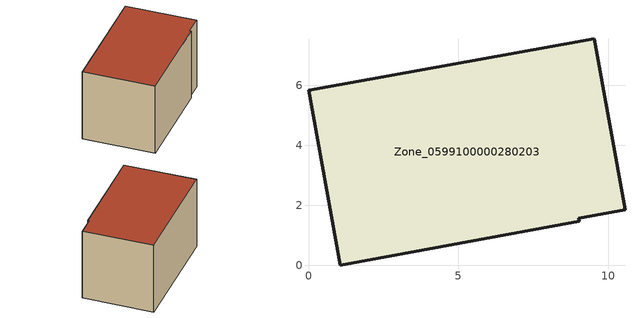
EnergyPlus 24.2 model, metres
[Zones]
Zone_0599100000280203
 floor ground (C_G): 0,5.83 9.53,7.55 10.56,1.84 9.02,1.57 9.04,1.46 1.06,0 z0
 wall outside (C_F): 1.06,0 9.04,1.46 9.02,1.57 10.56,1.84 9.53,7.55 0,5.83 1.06,0 z0:6.11
 roof outside (C_R): 9.53,7.55 0,5.83 1.06,0 9.04,1.46 9.02,1.57 10.56,1.84 z6.11
[BUILDING]
Pand.0599100000280203: North Axis=0; Terrain=City; Loads Convergence Tolerance Value=0.04; Temperature Convergence Tolerance Value=0.4; Solar Distribution=FullExterior; Maximum Number of Warmup Days=25; Minimum Number of Warmup Days=1
[Site:Location]
Rotterdam.The.Hague.AP_ZH_NLD Design_Conditions: Latitude=51.96; Longitude=4.45; Time Zone=1; Elevation=-4.5
[SITE:GROUNDTEMPERATURE:BUILDINGSURFACE]
18, 18, 18, 18, 18, 18, 18, 18, 18, 18, 18, 18
[MATERIAL] Thermal Absorptance=0.9; Solar Absorptance=0.7; Visible Absorptance=0.7
Name | Roughness | Thickness | Conductivity | Density | Specific Heat
G.D.1965 | MediumSmooth | 0.15 | 1 | 540 | 1210
F.D.1965 | Rough | 0.3 | 0.857143 | 1920 | 840
R.D.1965 | MediumRough | 0.2 | 0.08 | 1500 | 1000
[CONSTRUCTION]
C_G: G.D.1965
C_F: F.D.1965
C_R: R.D.1965
[ZONE]
Zone_0599100000280203: Type=1; Multiplier=1; Ceiling Height=Autocalculate; Volume=Autocalculate; Floor Area=autocalculate; Part of Total Floor Area=Yes
[ZONEINFILTRATION:DESIGNFLOWRATE]
Infil_Zone_0599100000280203: Zone or ZoneList or Space or SpaceList=Zone_0599100000280203; Schedule=AlwaysOn; Design Flow Rate Calculation Method=Flow/Area; Flow Rate per Floor Area=0.0042; Constant Term Coefficient=1; Temperature Term Coefficient=0; Velocity Term Coefficient=0; Velocity Squared Term Coefficient=0
[HVACTEMPLATE:ZONE:IDEALLOADSAIRSYSTEM]
Zone_0599100000280203: Maximum Heating Supply Air Temperature=50; Minimum Cooling Supply Air Temperature=13; Maximum Heating Supply Air Humidity Ratio=0.0156; Minimum Cooling Supply Air Humidity Ratio=0.0077; Heating Limit=NoLimit; Cooling Limit=NoLimit; Dehumidification Control Type=ConstantSensibleHeatRatio; Cooling Sensible Heat Ratio=0.7; Dehumidification Setpoint=60; Humidification Control Type=None; Humidification Setpoint=30; Outdoor Air Method=None; Outdoor Air Flow Rate per Person=0.00944; Outdoor Air Flow Rate per Zone Floor Area=0; Outdoor Air Flow Rate per Zone=0; Demand Controlled Ventilation Type=None; Outdoor Air Economizer Type=NoEconomizer; Heat Recovery Type=None; Sensible Heat Recovery Effectiveness=0.7; Latent Heat Recovery Effectiveness=0.65
[ZONECONTROL:THERMOSTAT]
ThermostatControl_Zone_0599100000280203: Zone or ZoneList=Zone_0599100000280203; Control Type Schedule=DualSetpointControlType; Control 1=Thermostat_Zone_0599100000280203; Temperature Difference Between Cutout And Setpoint=0
[THERMOSTATSETPOINT:DUALSETPOINT]
Thermostat_Zone_0599100000280203: Heating Setpoint Temperature Schedule=HeatingSetpoint_Zone_0599100000280203; Cooling Setpoint Temperature Schedule=CoolingSetpoint_Zone_0599100000280203
[SCHEDULE:COMPACT]
HeatingSetpoint_Zone_0599100000280203: Through: 12/31, For: AllDays, Until: 24:00, 21
CoolingSetpoint_Zone_0599100000280203: Through: 12/31, For: AllDays, Until: 24:00, 24
DualSetpointControlType: Through: 12/31, For: AllDays, Until: 24:00, 4
AlwaysOn: Through: 12/31, For: AllDays, Until: 24:00, 1
